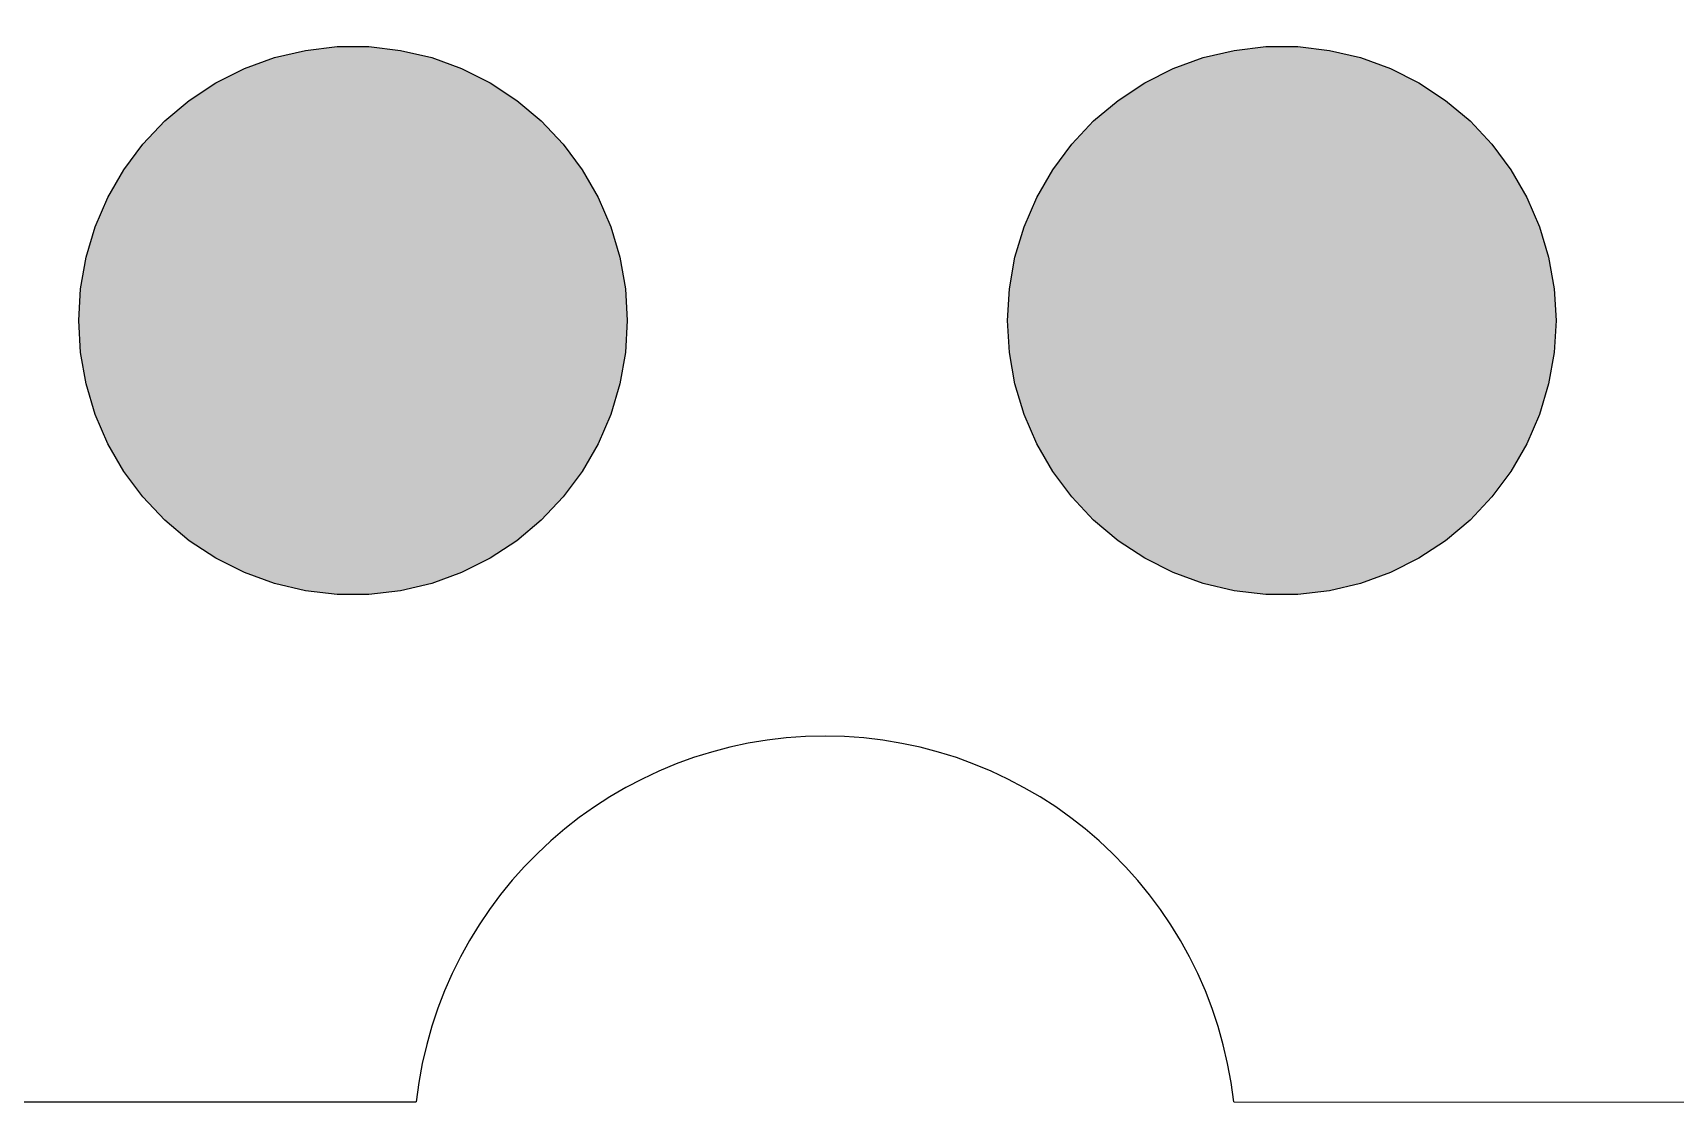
# Model space of a CAD drawing. Header units: millimetres. Extents: x -3894 to -3474, y -291 to 6.
# Drawn here: x -3731.03 to -3713.06, y -143.23 to -131.54 of the extents above; entities that cross this region are included whole.
import ezdxf

# ---------------------------------------------------------------- set-up
doc = ezdxf.new("R2010")
doc.units = ezdxf.units.MM
doc.layers.add('BLACK', color=7, linetype='Continuous')

msp = doc.modelspace()

# ---------------------------------------------------------------- hatches: boundary and pattern name
h = msp.add_hatch(color=256)
h.dxf.hatch_style = 1
h.paths.add_polyline_path([(-3737.088, -140.101), (-3737.108, -139.788), (-3737.166, -139.479), (-3737.263, -139.181), (-3737.397, -138.897), (-3737.565, -138.632), (-3737.765, -138.39), (-3737.994, -138.175), (-3738.248, -137.99), (-3738.523, -137.839), (-3738.815, -137.723), (-3739.119, -137.645), (-3739.431, -137.606), (-3739.745, -137.606), (-3740.056, -137.645), (-3740.36, -137.723), (-3740.652, -137.839), (-3740.927, -137.99), (-3741.181, -138.175), (-3741.41, -138.39), (-3741.61, -138.632), (-3741.779, -138.897), (-3741.912, -139.181), (-3742.009, -139.479), (-3742.068, -139.788), (-3742.088, -140.101), (-3742.068, -140.414), (-3742.009, -140.723), (-3741.912, -141.021), (-3741.779, -141.305), (-3741.61, -141.571), (-3741.41, -141.812), (-3741.181, -142.027), (-3740.927, -142.212), (-3740.652, -142.363), (-3740.36, -142.479), (-3740.056, -142.557), (-3739.745, -142.596), (-3739.431, -142.596), (-3739.119, -142.557), (-3738.815, -142.479), (-3738.523, -142.363), (-3738.248, -142.212), (-3737.994, -142.027), (-3737.765, -141.812), (-3737.565, -141.571), (-3737.397, -141.305), (-3737.263, -141.021), (-3737.166, -140.723), (-3737.108, -140.414)])
h.paths.add_polyline_path([(-3732.873, -140.041), (-3732.892, -139.846), (-3732.949, -139.658), (-3733.041, -139.485), (-3733.166, -139.334), (-3733.317, -139.21), (-3733.49, -139.117), (-3733.678, -139.06), (-3733.873, -139.041), (-3734.068, -139.06), (-3734.256, -139.117), (-3734.428, -139.21), (-3734.58, -139.334), (-3734.704, -139.485), (-3734.797, -139.658), (-3734.854, -139.846), (-3734.873, -140.041), (-3734.854, -140.236), (-3734.797, -140.424), (-3734.704, -140.597), (-3734.58, -140.748), (-3734.428, -140.873), (-3734.256, -140.965), (-3734.068, -141.022), (-3733.873, -141.041), (-3733.678, -141.022), (-3733.49, -140.965), (-3733.317, -140.873), (-3733.166, -140.748), (-3733.041, -140.597), (-3732.949, -140.424), (-3732.892, -140.236)])
h.paths.add_polyline_path([(-3732.892, -132.736), (-3732.873, -132.541), (-3732.892, -132.346), (-3732.949, -132.158), (-3733.041, -131.985), (-3733.166, -131.834), (-3733.317, -131.71), (-3733.49, -131.617), (-3733.678, -131.56), (-3733.873, -131.541), (-3734.068, -131.56), (-3734.256, -131.617), (-3734.428, -131.71), (-3734.58, -131.834), (-3734.704, -131.985), (-3734.797, -132.158), (-3734.854, -132.346), (-3734.873, -132.541), (-3734.854, -132.736), (-3734.797, -132.924), (-3734.704, -133.097), (-3734.58, -133.248), (-3734.428, -133.373), (-3734.256, -133.465), (-3734.068, -133.522), (-3733.873, -133.541), (-3733.678, -133.522), (-3733.49, -133.465), (-3733.317, -133.373), (-3733.166, -133.248), (-3733.041, -133.097), (-3732.949, -132.924)])
h.paths.add_polyline_path([(-3724.543, -135.034), (-3724.523, -134.686), (-3724.543, -134.338), (-3724.604, -133.994), (-3724.704, -133.66), (-3724.842, -133.34), (-3725.016, -133.038), (-3725.225, -132.758), (-3725.464, -132.504), (-3725.731, -132.28), (-3726.023, -132.088), (-3726.335, -131.931), (-3726.662, -131.812), (-3727.002, -131.732), (-3727.348, -131.691), (-3727.697, -131.691), (-3728.044, -131.732), (-3728.383, -131.812), (-3728.711, -131.931), (-3729.023, -132.088), (-3729.314, -132.28), (-3729.582, -132.504), (-3729.821, -132.758), (-3730.029, -133.038), (-3730.204, -133.34), (-3730.342, -133.66), (-3730.442, -133.994), (-3730.503, -134.338), (-3730.523, -134.686), (-3730.503, -135.034), (-3730.442, -135.378), (-3730.342, -135.712), (-3730.204, -136.032), (-3730.029, -136.335), (-3729.821, -136.614), (-3729.582, -136.868), (-3729.314, -137.092), (-3729.023, -137.284), (-3728.711, -137.441), (-3728.383, -137.56), (-3728.044, -137.64), (-3727.697, -137.681), (-3727.348, -137.681), (-3727.002, -137.64), (-3726.662, -137.56), (-3726.335, -137.441), (-3726.023, -137.284), (-3725.731, -137.092), (-3725.464, -136.868), (-3725.225, -136.614), (-3725.016, -136.335), (-3724.842, -136.032), (-3724.704, -135.712), (-3724.604, -135.378)])
h.paths.add_polyline_path([(-3714.363, -134.686), (-3714.383, -134.338), (-3714.444, -133.994), (-3714.544, -133.66), (-3714.682, -133.34), (-3714.856, -133.038), (-3715.065, -132.758), (-3715.304, -132.504), (-3715.571, -132.28), (-3715.863, -132.088), (-3716.175, -131.931), (-3716.502, -131.812), (-3716.842, -131.732), (-3717.188, -131.691), (-3717.537, -131.691), (-3717.884, -131.732), (-3718.223, -131.812), (-3718.551, -131.931), (-3718.863, -132.088), (-3719.154, -132.28), (-3719.422, -132.504), (-3719.661, -132.758), (-3719.869, -133.038), (-3720.044, -133.34), (-3720.182, -133.66), (-3720.282, -133.994), (-3720.343, -134.338), (-3720.363, -134.686), (-3720.343, -135.034), (-3720.282, -135.378), (-3720.182, -135.712), (-3720.044, -136.032), (-3719.869, -136.335), (-3719.661, -136.614), (-3719.422, -136.868), (-3719.154, -137.092), (-3718.863, -137.284), (-3718.551, -137.441), (-3718.223, -137.56), (-3717.884, -137.64), (-3717.537, -137.681), (-3717.188, -137.681), (-3716.842, -137.64), (-3716.502, -137.56), (-3716.175, -137.441), (-3715.863, -137.284), (-3715.571, -137.092), (-3715.304, -136.868), (-3715.065, -136.614), (-3714.856, -136.335), (-3714.682, -136.032), (-3714.544, -135.712), (-3714.444, -135.378), (-3714.383, -135.034)])
h.paths.add_polyline_path([(-3710.032, -132.346), (-3710.089, -132.158), (-3710.181, -131.985), (-3710.306, -131.834), (-3710.457, -131.71), (-3710.63, -131.617), (-3710.818, -131.56), (-3711.013, -131.541), (-3711.208, -131.56), (-3711.396, -131.617), (-3711.568, -131.71), (-3711.72, -131.834), (-3711.844, -131.985), (-3711.937, -132.158), (-3711.994, -132.346), (-3712.013, -132.541), (-3711.994, -132.736), (-3711.937, -132.924), (-3711.844, -133.097), (-3711.72, -133.248), (-3711.568, -133.373), (-3711.396, -133.465), (-3711.208, -133.522), (-3711.013, -133.541), (-3710.818, -133.522), (-3710.63, -133.465), (-3710.457, -133.373), (-3710.306, -133.248), (-3710.181, -133.097), (-3710.089, -132.924), (-3710.032, -132.736), (-3710.013, -132.541)])
h.paths.add_polyline_path([(-3710.032, -139.846), (-3710.089, -139.658), (-3710.181, -139.485), (-3710.306, -139.334), (-3710.457, -139.21), (-3710.63, -139.117), (-3710.818, -139.06), (-3711.013, -139.041), (-3711.208, -139.06), (-3711.396, -139.117), (-3711.568, -139.21), (-3711.72, -139.334), (-3711.844, -139.485), (-3711.937, -139.658), (-3711.994, -139.846), (-3712.013, -140.041), (-3711.994, -140.236), (-3711.937, -140.424), (-3711.844, -140.597), (-3711.72, -140.748), (-3711.568, -140.873), (-3711.396, -140.965), (-3711.208, -141.022), (-3711.013, -141.041), (-3710.818, -141.022), (-3710.63, -140.965), (-3710.457, -140.873), (-3710.306, -140.748), (-3710.181, -140.597), (-3710.089, -140.424), (-3710.032, -140.236), (-3710.013, -140.041)])
h.paths.add_polyline_path([(-3702.163, -140.101), (-3702.183, -139.788), (-3702.241, -139.479), (-3702.338, -139.181), (-3702.472, -138.897), (-3702.64, -138.632), (-3702.84, -138.39), (-3703.069, -138.175), (-3703.323, -137.99), (-3703.598, -137.839), (-3703.89, -137.723), (-3704.194, -137.645), (-3704.506, -137.606), (-3704.82, -137.606), (-3705.131, -137.645), (-3705.435, -137.723), (-3705.727, -137.839), (-3706.002, -137.99), (-3706.256, -138.175), (-3706.485, -138.39), (-3706.685, -138.632), (-3706.854, -138.897), (-3706.987, -139.181), (-3707.084, -139.479), (-3707.143, -139.788), (-3707.163, -140.101), (-3707.143, -140.414), (-3707.084, -140.723), (-3706.987, -141.021), (-3706.854, -141.305), (-3706.685, -141.571), (-3706.485, -141.812), (-3706.256, -142.027), (-3706.002, -142.212), (-3705.727, -142.363), (-3705.435, -142.479), (-3705.131, -142.557), (-3704.82, -142.596), (-3704.506, -142.596), (-3704.194, -142.557), (-3703.89, -142.479), (-3703.598, -142.363), (-3703.323, -142.212), (-3703.069, -142.027), (-3702.84, -141.812), (-3702.64, -141.571), (-3702.472, -141.305), (-3702.338, -141.021), (-3702.241, -140.723), (-3702.183, -140.414)])

# ---------------------------------------------------------------- linework, layer by layer
at = {"color": 7, "lineweight": 0}
for p, q in [((-3741.382, -143.229), (-3726.831, -143.226)), ((-3717.888, -143.228), (-3703.379, -143.23))]:
    msp.add_line(p, q, dxfattribs=at)
msp.add_arc((-3722.36, -143.729), 4.5, 6.4024, 173.5822, dxfattribs=at)
at = {"layer": 'BLACK', "linetype": 'Continuous'}
for p, q in [((-3728.711, -131.931), (-3728.383, -131.812)), ((-3728.383, -131.812), (-3728.044, -131.732)), ((-3728.044, -131.732), (-3727.697, -131.691)), ((-3727.697, -131.691), (-3727.348, -131.691)), ((-3727.348, -131.691), (-3727.002, -131.732)), ((-3727.002, -131.732), (-3726.662, -131.812)), ((-3726.662, -131.812), (-3726.335, -131.931)), ((-3718.551, -131.931), (-3718.223, -131.812)), ((-3718.223, -131.812), (-3717.884, -131.732)), ((-3717.884, -131.732), (-3717.537, -131.691)), ((-3717.537, -131.691), (-3717.188, -131.691)), ((-3717.188, -131.691), (-3716.842, -131.732)), ((-3716.842, -131.732), (-3716.502, -131.812)), ((-3716.502, -131.812), (-3716.175, -131.931)), ((-3729.023, -132.088), (-3728.711, -131.931)), ((-3726.335, -131.931), (-3726.023, -132.088)), ((-3718.863, -132.088), (-3718.551, -131.931)), ((-3716.175, -131.931), (-3715.863, -132.088)), ((-3729.314, -132.28), (-3729.023, -132.088)), ((-3726.023, -132.088), (-3725.731, -132.28)), ((-3719.154, -132.28), (-3718.863, -132.088)), ((-3715.863, -132.088), (-3715.571, -132.28)), ((-3729.582, -132.504), (-3729.314, -132.28)), ((-3725.731, -132.28), (-3725.464, -132.504)), ((-3719.422, -132.504), (-3719.154, -132.28)), ((-3715.571, -132.28), (-3715.304, -132.504)), ((-3729.821, -132.758), (-3729.582, -132.504)), ((-3725.464, -132.504), (-3725.225, -132.758)), ((-3719.661, -132.758), (-3719.422, -132.504)), ((-3715.304, -132.504), (-3715.065, -132.758)), ((-3730.029, -133.038), (-3729.821, -132.758)), ((-3725.225, -132.758), (-3725.016, -133.038)), ((-3719.869, -133.038), (-3719.661, -132.758)), ((-3715.065, -132.758), (-3714.856, -133.038)), ((-3730.204, -133.34), (-3730.029, -133.038)), ((-3725.016, -133.038), (-3724.842, -133.34)), ((-3720.044, -133.34), (-3719.869, -133.038)), ((-3714.856, -133.038), (-3714.682, -133.34)), ((-3730.342, -133.66), (-3730.204, -133.34)), ((-3724.842, -133.34), (-3724.704, -133.66)), ((-3720.182, -133.66), (-3720.044, -133.34)), ((-3714.682, -133.34), (-3714.544, -133.66)), ((-3730.442, -133.994), (-3730.342, -133.66)), ((-3724.704, -133.66), (-3724.604, -133.994)), ((-3720.282, -133.994), (-3720.182, -133.66)), ((-3714.544, -133.66), (-3714.444, -133.994)), ((-3730.503, -134.338), (-3730.442, -133.994)), ((-3724.604, -133.994), (-3724.543, -134.338)), ((-3720.343, -134.338), (-3720.282, -133.994)), ((-3714.444, -133.994), (-3714.383, -134.338)), ((-3730.523, -134.686), (-3730.503, -134.338)), ((-3724.543, -134.338), (-3724.523, -134.686)), ((-3720.363, -134.686), (-3720.343, -134.338)), ((-3714.383, -134.338), (-3714.363, -134.686)), ((-3730.503, -135.034), (-3730.523, -134.686)), ((-3724.523, -134.686), (-3724.543, -135.034)), ((-3720.343, -135.034), (-3720.363, -134.686)), ((-3714.363, -134.686), (-3714.383, -135.034)), ((-3730.442, -135.378), (-3730.503, -135.034)), ((-3724.543, -135.034), (-3724.604, -135.378)), ((-3720.282, -135.378), (-3720.343, -135.034)), ((-3714.383, -135.034), (-3714.444, -135.378)), ((-3730.342, -135.712), (-3730.442, -135.378)), ((-3724.604, -135.378), (-3724.704, -135.712)), ((-3720.182, -135.712), (-3720.282, -135.378)), ((-3714.444, -135.378), (-3714.544, -135.712)), ((-3730.204, -136.032), (-3730.342, -135.712)), ((-3724.704, -135.712), (-3724.842, -136.032)), ((-3720.044, -136.032), (-3720.182, -135.712)), ((-3714.544, -135.712), (-3714.682, -136.032)), ((-3730.029, -136.335), (-3730.204, -136.032)), ((-3724.842, -136.032), (-3725.016, -136.335)), ((-3719.869, -136.335), (-3720.044, -136.032)), ((-3714.682, -136.032), (-3714.856, -136.335)), ((-3729.821, -136.614), (-3730.029, -136.335)), ((-3725.016, -136.335), (-3725.225, -136.614)), ((-3719.661, -136.614), (-3719.869, -136.335)), ((-3714.856, -136.335), (-3715.065, -136.614)), ((-3729.582, -136.868), (-3729.821, -136.614)), ((-3725.225, -136.614), (-3725.464, -136.868)), ((-3719.422, -136.868), (-3719.661, -136.614)), ((-3715.065, -136.614), (-3715.304, -136.868)), ((-3729.314, -137.092), (-3729.582, -136.868)), ((-3725.464, -136.868), (-3725.731, -137.092)), ((-3719.154, -137.092), (-3719.422, -136.868)), ((-3715.304, -136.868), (-3715.571, -137.092)), ((-3729.023, -137.284), (-3729.314, -137.092)), ((-3725.731, -137.092), (-3726.023, -137.284)), ((-3718.863, -137.284), (-3719.154, -137.092)), ((-3715.571, -137.092), (-3715.863, -137.284)), ((-3728.711, -137.441), (-3729.023, -137.284)), ((-3726.023, -137.284), (-3726.335, -137.441)), ((-3718.551, -137.441), (-3718.863, -137.284)), ((-3715.863, -137.284), (-3716.175, -137.441)), ((-3728.383, -137.56), (-3728.711, -137.441)), ((-3728.044, -137.64), (-3728.383, -137.56)), ((-3726.662, -137.56), (-3727.002, -137.64)), ((-3726.335, -137.441), (-3726.662, -137.56)), ((-3718.223, -137.56), (-3718.551, -137.441)), ((-3717.884, -137.64), (-3718.223, -137.56)), ((-3716.502, -137.56), (-3716.842, -137.64)), ((-3716.175, -137.441), (-3716.502, -137.56)), ((-3727.697, -137.681), (-3728.044, -137.64)), ((-3727.348, -137.681), (-3727.697, -137.681)), ((-3727.002, -137.64), (-3727.348, -137.681)), ((-3717.537, -137.681), (-3717.884, -137.64)), ((-3717.188, -137.681), (-3717.537, -137.681)), ((-3716.842, -137.64), (-3717.188, -137.681)), ((-3741.382, -143.229), (-3726.831, -143.226)), ((-3717.888, -143.228), (-3703.382, -143.23))]:
    msp.add_line(p, q, dxfattribs=at)
at = {"layer": 'BLACK'}
msp.add_arc((-3722.36, -143.729), 4.5, 6.4024, 173.5822, dxfattribs=at)

doc.saveas('drawing.dxf')
